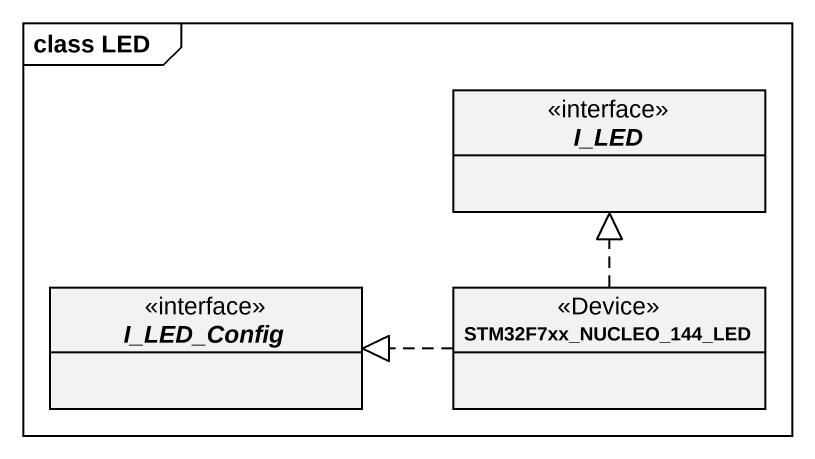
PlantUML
@startuml
mainframe class LED
hide circle
hide empty members
interface I_LED
interface I_LED_Config
class STM32F7xx_NUCLEO_144_LED <<Device>>
STM32F7xx_NUCLEO_144_LED .up.|> I_LED
STM32F7xx_NUCLEO_144_LED .left.|> I_LED_Config
@enduml
